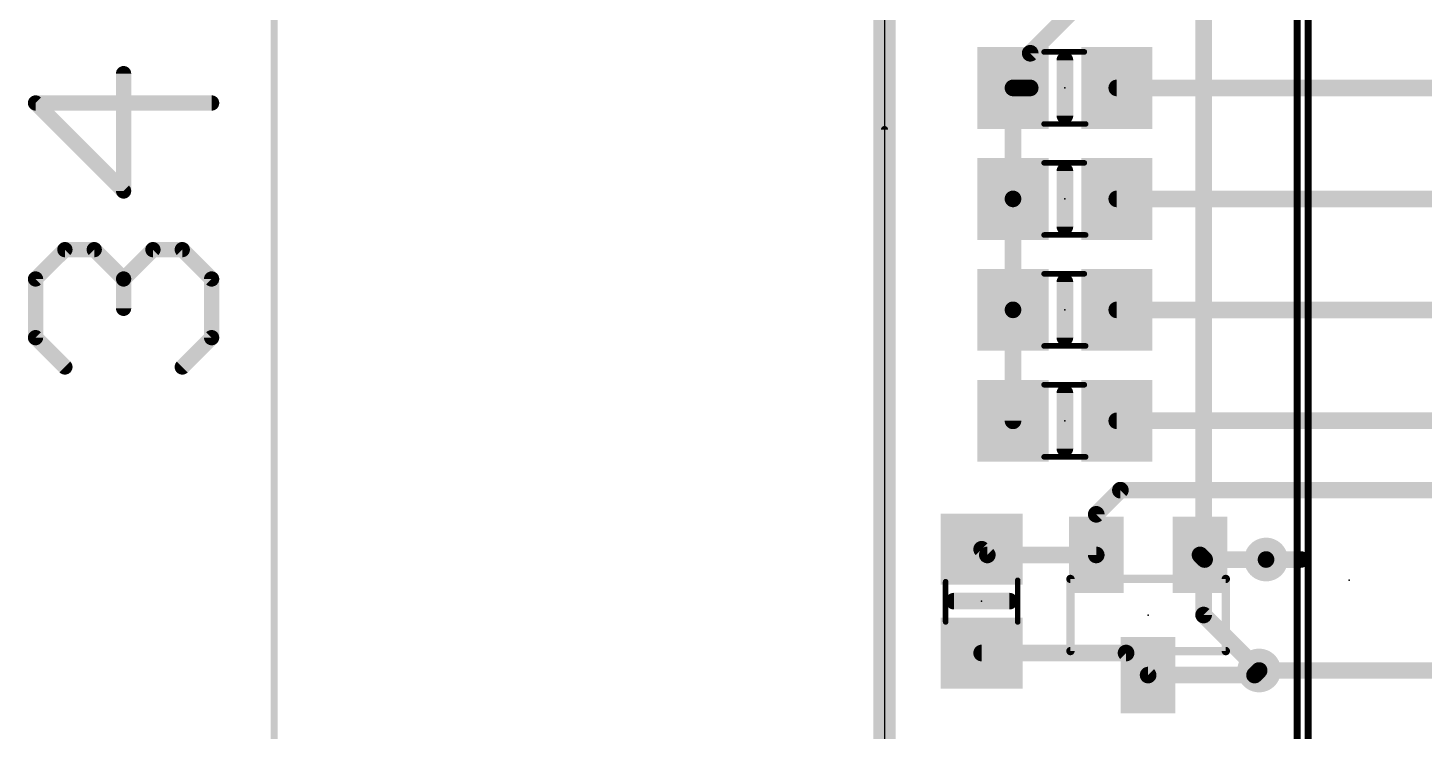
# Model space of a CAD drawing. Extents: x -30 to 87, y -20 to 77.
# Drawn here: x -15.68 to 9.88, y 14.38 to 27.26 of the extents above; entities that cross this region are included whole.
import ezdxf

# ---------------------------------------------------------------- set-up
doc = ezdxf.new("R2010")
doc.units = 0
for name, color, linetype in [('1', 12, 'CONTINUOUS'), ('16', 132, 'CONTINUOUS'), ('18', 110, 'CONTINUOUS'), ('20', 40, 'CONTINUOUS'), ('21', 40, 'CONTINUOUS'), ('23', 53, 'CONTINUOUS'), ('24', 53, 'CONTINUOUS'), ('47', 253, 'CONTINUOUS'), ('51', 253, 'CONTINUOUS')]:
    doc.layers.add(name, color=color, linetype=linetype)

# ---------------------------------------------------------------- blocks, each defined once
blk = doc.blocks.new('RECT')
blk.add_solid([(-0.5, -0.5), (0.5, -0.5), (-0.5, 0.5), (0.5, 0.5)])
blk = doc.blocks.new('ROUNDV')
at = {"const_width": 0.5}
blk.add_lwpolyline([(0, -0.25, 1), (0, 0.25, 1), (0, -0.25)], format="xyb", dxfattribs=at)

msp = doc.modelspace()

# ---------------------------------------------------------------- linework, layer by layer
at = {"layer": '1', "const_width": 0.3048}
for points in [[(2.667, 26.797), (4.064, 28.194)], [(2.667, 26.797), (2.667, 26.162)], [(2.352, 26.162), (2.352, 24.13)], [(2.667, 26.162), (2.352, 26.162)], [(4.252, 26.162), (18.796, 26.162)], [(2.352, 24.13), (2.352, 22.098)], [(4.252, 24.13), (19.304, 24.13)], [(2.352, 22.098), (2.352, 20.066)], [(4.252, 22.098), (19.558, 22.098)], [(4.252, 20.066), (19.558, 20.066)], [(3.876, 18.354), (4.318, 18.796)], [(4.318, 18.796), (32.385, 18.796)], [(3.876, 17.61), (3.876, 18.354)], [(1.778, 17.714), (1.882, 17.61)], [(1.882, 17.61), (3.876, 17.61)], [(5.776, 17.61), (5.86, 17.526)], [(5.86, 17.526), (6.985, 17.526)], [(4.422, 15.814), (1.778, 15.814)], [(4.826, 15.41), (4.422, 15.814)], [(6.774, 15.41), (6.858, 15.494)], [(32.639, 15.494), (6.858, 15.494)], [(4.826, 15.41), (6.774, 15.41)]]:
    msp.add_lwpolyline(points, dxfattribs=at)
at = {"layer": '1', "const_width": 0.1524}
for points in [[(2.7432, 26.797, 1), (2.5908, 26.797)], [(2.6131, 26.8509, 1), (2.7209, 26.7431)], [(2.4282, 26.162, 1), (2.2758, 26.162)], [(2.352, 26.2382, 1), (2.352, 26.0858)], [(2.5908, 26.162, 1), (2.7432, 26.162)], [(2.667, 26.0858, 1), (2.667, 26.2382)], [(4.252, 26.2382, 1), (4.252, 26.0858)], [(2.4282, 24.13, 1), (2.2758, 24.13)], [(2.2758, 24.13, 1), (2.4282, 24.13)], [(4.252, 24.2062, 1), (4.252, 24.0538)], [(2.4282, 22.098, 1), (2.2758, 22.098)], [(4.252, 22.1742, 1), (4.252, 22.0218)], [(2.2758, 22.098, 1), (2.4282, 22.098)], [(4.252, 20.1422, 1), (4.252, 19.9898)], [(2.2758, 20.066, 1), (2.4282, 20.066)], [(4.318, 18.8722, 1), (4.318, 18.7198)], [(4.3719, 18.7421, 1), (4.2641, 18.8499)], [(3.9522, 18.354, 1), (3.7998, 18.354)], [(3.8221, 18.4079, 1), (3.9299, 18.3001)], [(1.8319, 17.7679, 1), (1.7241, 17.6601)], [(1.882, 17.6862, 1), (1.882, 17.5338)], [(1.8281, 17.5561, 1), (1.9359, 17.6639)], [(3.7998, 17.61, 1), (3.9522, 17.61)], [(3.876, 17.5338, 1), (3.876, 17.6862)], [(5.8299, 17.6639, 1), (5.7221, 17.5561)], [(5.86, 17.6022, 1), (5.86, 17.4498)], [(5.8061, 17.4721, 1), (5.9139, 17.5799)], [(6.985, 17.4498, 1), (6.985, 17.6022)], [(1.778, 15.8902, 1), (1.778, 15.7378)], [(4.4759, 15.8679, 1), (4.3681, 15.7601)], [(4.422, 15.7378, 1), (4.422, 15.8902)], [(6.858, 15.5702, 1), (6.858, 15.4178)], [(6.9119, 15.4401, 1), (6.8041, 15.5479)], [(4.826, 15.4862, 1), (4.826, 15.3338)], [(4.7721, 15.3561, 1), (4.8799, 15.4639)], [(6.7201, 15.4639, 1), (6.8279, 15.3561)], [(6.774, 15.3338, 1), (6.774, 15.4862)]]:
    msp.add_lwpolyline(points, format="xyb", dxfattribs=at)
at = {"layer": '16'}
for points, const_width in [([(0, 0), (0, 56.642)], 0.4064), ([(5.842, 16.51), (5.842, 31.369)], 0.3048), ([(6.985, 17.526), (7.62, 17.526)], 0.3048), ([(6.858, 15.494), (5.842, 16.51)], 0.3048)]:
    msp.add_lwpolyline(points, dxfattribs=dict(at, const_width=const_width))
at = {"layer": '16', "const_width": 0.1524}
for points in [[(6.985, 17.6022, 1), (6.985, 17.4498)], [(7.62, 17.4498, 1), (7.62, 17.6022)], [(5.8959, 16.5639, 1), (5.7881, 16.4561)], [(5.7658, 16.51, 1), (5.9182, 16.51)], [(6.8041, 15.4401, 1), (6.9119, 15.5479)]]:
    msp.add_lwpolyline(points, format="xyb", dxfattribs=at)
at = {"layer": '20'}
msp.add_line((0, 53.5), (0, 3), dxfattribs=at)
at = {"layer": '21'}
for points, const_width in [([(7.554, 6.928), (7.554, 47.428)], 0.127), ([(3.302, 25.654), (3.302, 26.67)], 0.3048), ([(3.302, 23.622), (3.302, 24.638)], 0.3048), ([(3.302, 21.59), (3.302, 22.606)], 0.3048), ([(3.302, 19.558), (3.302, 20.574)], 0.3048), ([(2.286, 16.764), (1.27, 16.764)], 0.3048)]:
    msp.add_lwpolyline(points, dxfattribs=dict(at, const_width=const_width))
at = {"layer": '21', "const_width": 0.1524}
for points in [[(3.3782, 26.67, 1), (3.2258, 26.67)], [(3.2258, 25.654, 1), (3.3782, 25.654)], [(3.3782, 24.638, 1), (3.2258, 24.638)], [(3.2258, 23.622, 1), (3.3782, 23.622)], [(3.3782, 22.606, 1), (3.2258, 22.606)], [(3.2258, 21.59, 1), (3.3782, 21.59)], [(3.3782, 20.574, 1), (3.2258, 20.574)], [(3.2258, 19.558, 1), (3.3782, 19.558)], [(1.27, 16.8402, 1), (1.27, 16.6878)], [(2.286, 16.6878, 1), (2.286, 16.8402)]]:
    msp.add_lwpolyline(points, format="xyb", dxfattribs=at)
at = {"layer": '23'}
for p in [(3.302, 26.162), (3.302, 24.13), (3.302, 22.098), (3.302, 20.066), (1.778, 16.764), (4.826, 16.51)]:
    msp.add_point(p, dxfattribs=at)
at = {"layer": '24'}
msp.add_point((8.509, 17.145), dxfattribs=at)
at = {"layer": '47'}
for points, const_width in [([(-11.176, 44.512), (-11.176, 9.844)], 0.13), ([(-13.9324, 24.2745), (-13.9324, 26.4234)], 0.2794), ([(-12.3207, 25.8862), (-15.5441, 25.8862)], 0.2794), ([(-15.5441, 25.8862), (-13.9324, 24.2745)], 0.2794), ([(0, 25.4), (0, -7.538)], 0.13), ([(-15.5441, 22.6634), (-15.0068, 23.2006)], 0.2794), ([(-15.0068, 23.2006), (-14.4696, 23.2006)], 0.2794), ([(-14.4696, 23.2006), (-13.9324, 22.6634)], 0.2794), ([(-13.9324, 22.6634), (-13.3952, 23.2006)], 0.2794), ([(-13.3952, 23.2006), (-12.8579, 23.2006)], 0.2794), ([(-12.8579, 23.2006), (-12.3207, 22.6634)], 0.2794), ([(-15.5441, 21.589), (-15.5441, 22.6634)], 0.2794), ([(-13.9324, 22.6634), (-13.9324, 22.1262)], 0.2794), ([(-12.3207, 22.6634), (-12.3207, 21.589)], 0.2794), ([(-15.0068, 21.0517), (-15.5441, 21.589)], 0.2794), ([(-12.3207, 21.589), (-12.8579, 21.0517)], 0.2794)]:
    msp.add_lwpolyline(points, dxfattribs=dict(at, const_width=const_width))
for points, const_width in [([(-13.8625, 26.4234, 1), (-14.0022, 26.4234)], 0.1397), ([(-15.5441, 25.956, 1), (-15.5441, 25.8163)], 0.1397), ([(-15.4947, 25.9356, 1), (-15.5934, 25.8368)], 0.1397), ([(-12.3207, 25.8163, 1), (-12.3207, 25.956)], 0.1397), ([(0.0325, 25.4, 1), (-0.0325, 25.4)], 0.065), ([(-14.0022, 24.2745, 1), (-13.8625, 24.2745)], 0.1397), ([(-13.9818, 24.2251, 1), (-13.883, 24.3239)], 0.1397), ([(-15.0068, 23.2705, 1), (-15.0068, 23.1308)], 0.1397), ([(-14.9574, 23.1512, 1), (-15.0562, 23.25)], 0.1397), ([(-14.4202, 23.25, 1), (-14.519, 23.1512)], 0.1397), ([(-14.4696, 23.1308, 1), (-14.4696, 23.2705)], 0.1397), ([(-13.3952, 23.2705, 1), (-13.3952, 23.1308)], 0.1397), ([(-13.3458, 23.1512, 1), (-13.4445, 23.25)], 0.1397), ([(-12.8085, 23.25, 1), (-12.9073, 23.1512)], 0.1397), ([(-12.8579, 23.1308, 1), (-12.8579, 23.2705)], 0.1397), ([(-15.4742, 22.6634, 1), (-15.6139, 22.6634)], 0.1397), ([(-15.5934, 22.7128, 1), (-15.4947, 22.614)], 0.1397), ([(-13.9818, 22.7128, 1), (-13.883, 22.614)], 0.1397), ([(-13.8625, 22.6634, 1), (-14.0022, 22.6634)], 0.1397), ([(-13.9818, 22.614, 1), (-13.883, 22.7128)], 0.1397), ([(-12.2508, 22.6634, 1), (-12.3906, 22.6634)], 0.1397), ([(-12.3701, 22.614, 1), (-12.2713, 22.7128)], 0.1397), ([(-14.0022, 22.1262, 1), (-13.8625, 22.1262)], 0.1397), ([(-15.4947, 21.6384, 1), (-15.5934, 21.5396)], 0.1397), ([(-12.2713, 21.5396, 1), (-12.3701, 21.6384)], 0.1397), ([(-15.6139, 21.589, 1), (-15.4742, 21.589)], 0.1397), ([(-12.3906, 21.589, 1), (-12.2508, 21.589)], 0.1397), ([(-15.0562, 21.0023, 1), (-14.9574, 21.1011)], 0.1397), ([(-12.9073, 21.1011, 1), (-12.8085, 21.0023)], 0.1397)]:
    msp.add_lwpolyline(points, format="xyb", dxfattribs=dict(at, const_width=const_width))
at = {"layer": '51'}
for points, const_width in [([(7.754, 7.128), (7.754, 47.228)], 0.127), ([(3.658, 26.822), (2.921, 26.822)], 0.1016), ([(3.683, 25.502), (2.921, 25.502)], 0.1016), ([(3.658, 24.79), (2.921, 24.79)], 0.1016), ([(3.683, 23.47), (2.921, 23.47)], 0.1016), ([(3.658, 22.758), (2.921, 22.758)], 0.1016), ([(3.683, 21.438), (2.921, 21.438)], 0.1016), ([(3.658, 20.726), (2.921, 20.726)], 0.1016), ([(3.683, 19.406), (2.921, 19.406)], 0.1016), ([(1.118, 17.12), (1.118, 16.383)], 0.1016), ([(2.438, 17.145), (2.438, 16.383)], 0.1016), ([(3.4036, 15.8496), (3.4036, 17.1704)], 0.1524), ([(3.4036, 17.1704), (6.2484, 17.1704)], 0.1524), ([(6.2484, 17.1704), (6.2484, 15.8496)], 0.1524), ([(6.2484, 15.8496), (3.4036, 15.8496)], 0.1524)]:
    msp.add_lwpolyline(points, dxfattribs=dict(at, const_width=const_width))
for points, const_width in [([(2.921, 26.8474, 1), (2.921, 26.7966)], 0.0508), ([(3.658, 26.7966, 1), (3.658, 26.8474)], 0.0508), ([(2.921, 25.5274, 1), (2.921, 25.4766)], 0.0508), ([(3.683, 25.4766, 1), (3.683, 25.5274)], 0.0508), ([(2.921, 24.8154, 1), (2.921, 24.7646)], 0.0508), ([(3.658, 24.7646, 1), (3.658, 24.8154)], 0.0508), ([(2.921, 23.4954, 1), (2.921, 23.4446)], 0.0508), ([(3.683, 23.4446, 1), (3.683, 23.4954)], 0.0508), ([(2.921, 22.7834, 1), (2.921, 22.7326)], 0.0508), ([(3.658, 22.7326, 1), (3.658, 22.7834)], 0.0508), ([(2.921, 21.4634, 1), (2.921, 21.4126)], 0.0508), ([(3.683, 21.4126, 1), (3.683, 21.4634)], 0.0508), ([(2.921, 20.7514, 1), (2.921, 20.7006)], 0.0508), ([(3.658, 20.7006, 1), (3.658, 20.7514)], 0.0508), ([(2.921, 19.4314, 1), (2.921, 19.3806)], 0.0508), ([(3.683, 19.3806, 1), (3.683, 19.4314)], 0.0508), ([(1.1434, 17.12, 1), (1.0926, 17.12)], 0.0508), ([(2.4634, 17.145, 1), (2.4126, 17.145)], 0.0508), ([(3.4417, 17.1704, 1), (3.3655, 17.1704)], 0.0762), ([(3.4036, 17.2085, 1), (3.4036, 17.1323)], 0.0762), ([(6.2865, 17.1704, 1), (6.2103, 17.1704)], 0.0762), ([(6.2484, 17.1323, 1), (6.2484, 17.2085)], 0.0762), ([(1.0926, 16.383, 1), (1.1434, 16.383)], 0.0508), ([(2.4126, 16.383, 1), (2.4634, 16.383)], 0.0508), ([(3.4036, 15.8877, 1), (3.4036, 15.8115)], 0.0762), ([(3.3655, 15.8496, 1), (3.4417, 15.8496)], 0.0762), ([(6.2103, 15.8496, 1), (6.2865, 15.8496)], 0.0762), ([(6.2484, 15.8115, 1), (6.2484, 15.8877)], 0.0762)]:
    msp.add_lwpolyline(points, format="xyb", dxfattribs=dict(at, const_width=const_width))

# ---------------------------------------------------------------- block references
at = {"layer": '1', "xscale": 1.3, "yscale": 1.5}
for p, rotation in [((2.352, 26.162), 180), ((4.252, 26.162), 180), ((2.352, 24.13), 180), ((4.252, 24.13), 180), ((2.352, 22.098), 180), ((4.252, 22.098), 180), ((2.352, 20.066), 180), ((4.252, 20.066), 180), ((1.778, 17.714), 270), ((1.778, 15.814), 270)]:
    msp.add_blockref('RECT', p, dxfattribs=dict(at, rotation=rotation))
at = {"layer": '1', "yscale": 1.4, "rotation": 180}
for p in [(3.876, 17.61), (5.776, 17.61), (4.826, 15.41)]:
    msp.add_blockref('RECT', p, dxfattribs=at)
at = {"layer": '18', "xscale": 0.8001, "yscale": 0.8001}
for p in [(6.985, 17.526), (6.985, 17.526), (6.858, 15.494), (6.858, 15.494)]:
    msp.add_blockref('ROUNDV', p, dxfattribs=at)
at = {"layer": '51'}
for p, xscale, yscale, rotation in [((2.5714, 26.1608), 0.7501, 1.4501, 180), ((4.0191, 26.1608), 0.7501, 1.4501, 180), ((2.5714, 24.1288), 0.7501, 1.4501, 180), ((4.0191, 24.1288), 0.7501, 1.4501, 180), ((2.5714, 22.0968), 0.7501, 1.4501, 180), ((4.0191, 22.0968), 0.7501, 1.4501, 180), ((2.5714, 20.0648), 0.7501, 1.4501, 180), ((4.0191, 20.0648), 0.7501, 1.4501, 180), ((1.7792, 17.4811), 0.7501, 1.4501, 270), ((3.8862, 17.5133), 0.4572, 0.5842, 180), ((5.7658, 17.5133), 0.4572, 0.5842, 180), ((1.7792, 16.0334), 0.7501, 1.4501, 270), ((4.826, 15.5067), 0.4572, 0.5842, 180)]:
    msp.add_blockref('RECT', p, dxfattribs=dict(at, xscale=xscale, yscale=yscale, rotation=rotation))

doc.saveas('drawing.dxf')
